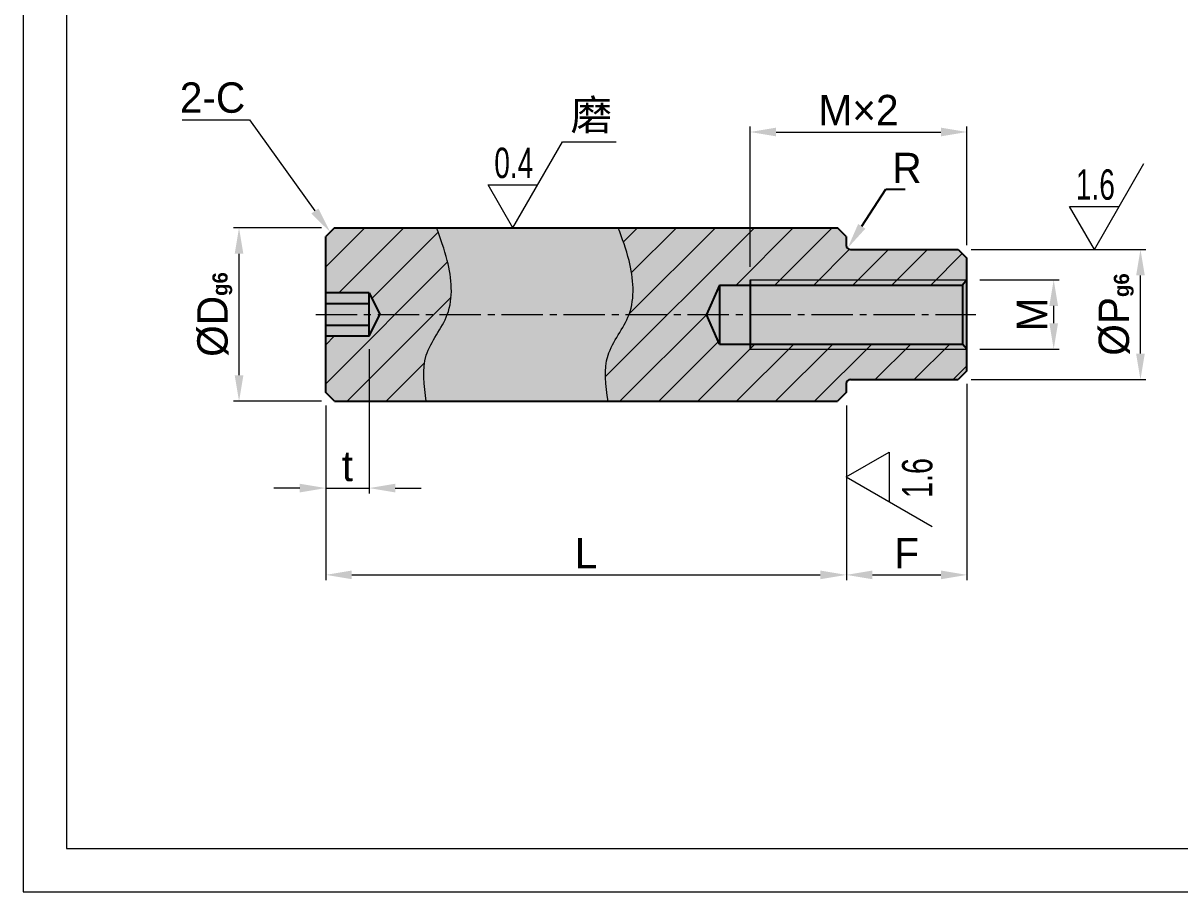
# Model space of a CAD drawing. Header units: millimetres. Extents: x 144 to 738, y 88 to 508.
# Drawn here: x 143.9 to 410.6, y 87.6 to 287.8 of the extents above; entities that cross this region are included whole.
import ezdxf
from ezdxf import colors
from ezdxf.entities.mleader import LeaderData, LeaderLine
from ezdxf.enums import TextEntityAlignment as Align
from ezdxf.math import Vec2, Vec3

# ---------------------------------------------------------------- set-up
doc = ezdxf.new("R2010")
doc.units = ezdxf.units.MM
doc.header["$LTSCALE"] = 0.5
doc.header["$PDMODE"] = 35
doc.linetypes.add('CENTER', pattern=[50.8, 31.75, -6.35, 6.35, -6.35])
doc.linetypes.add('CENTER2', pattern=[28.575, 19.05, -3.175, 3.175, -3.175])
doc.layers.get('0').update_dxf_attribs({"lineweight": 9})
for name, color, linetype, lineweight in [('剖面线', 7, 'Continuous', 13), ('图框', 7, 'Continuous', 13), ('文本、辅助线', 7, 'Continuous', 13), ('标注线', 7, 'Continuous', 13), ('点画线', 7, 'CENTER', 5), ('粗实线', 7, 'Continuous', 25), ('细实线', 7, 'Continuous', 13)]:
    doc.layers.add(name, color=color, linetype=linetype, lineweight=lineweight)
doc.layers.add('填充图案底色', color=7, linetype='Continuous', lineweight=13, true_color=0xf3f3f3)
doc.layers.add('规格型号颜色', color=7, linetype='Continuous', lineweight=13, true_color=0x07539e)
doc.styles.get("Standard").update_dxf_attribs({"font": 'SourceHanSansSC-Normal.ttf'})
doc.styles.add('雅源', font='SourceHanSansSC-Normal.ttf', dxfattribs={"height": 3.5})
doc.styles.add('雅源字体', font='SourceHanSansSC-Normal.ttf', dxfattribs={"width": 0.707, "height": 3.5})
doc.dimstyles.new('A', dxfattribs={"dimtxt": 7, "dimasz": 6, "dimexe": 1.25, "dimexo": 3, "dimgap": 1.5, "dimtad": 1, "dimdsep": 46, "dimtxsty": 'Standard', "dimcen": 0, "dimclrd": 256, "dimclre": 256, "dimclrt": 256, "dimazin": 0, "dimtfac": 1, "dimtmove": 0, "dimatfit": 3, "dimldrblk": 'DOT', "dimfxl": 1.75, "dimlwd": -1, "dimlwe": -1, "dimarcsym": 0})
doc.dimstyles.new('尺寸标注-35：字高3.5', dxfattribs={"dimtxt": 7, "dimasz": 6, "dimexe": 1.25, "dimexo": 3, "dimgap": 1.5, "dimtad": 1, "dimdsep": 46, "dimtxsty": 'Standard', "dimcen": 0, "dimclrd": 256, "dimclre": 256, "dimclrt": 256, "dimazin": 0, "dimtfac": 1, "dimtmove": 0, "dimatfit": 3, "dimldrblk": 'DOT', "dimfxl": 1.75, "dimlwd": -1, "dimlwe": -1, "dimarcsym": 0})
doc.dimstyles.new('尺寸标注-35：字高3.5$4', dxfattribs={"dimtxt": 7, "dimasz": 6, "dimexe": 1.25, "dimexo": 3, "dimgap": 1.5, "dimtad": 1, "dimtih": 1, "dimtoh": 1, "dimdsep": 46, "dimtxsty": 'Standard', "dimcen": 0, "dimclrd": 256, "dimclre": 256, "dimclrt": 256, "dimazin": 0, "dimtfac": 1, "dimtofl": 0, "dimtmove": 0, "dimatfit": 3, "dimldrblk": 'DOT', "dimfxl": 1.75, "dimlwd": -1, "dimlwe": -1, "dimarcsym": 0})

# ---------------------------------------------------------------- blocks, each defined once
blk = doc.blocks.new('A2图框')
at = {"layer": '图框'}
for points in [[(0, 0), (594, 0), (594, 420), (0, 420)], [(10, 10), (584, 10), (584, 410), (10, 410)]]:
    blk.add_lwpolyline(points, close=True, dxfattribs=at)
at = {"layer": '图框', "style": '雅源'}
for tag, p in [('图号', (526.15, 404.54)), ('表面处理', (339.55, 25.54)), ('比例', (443.24, 25.66)), ('零件名称', (339.31, 18.71)), ('绘图', (477.06, 18.35)), ('设计', (517.53, 18.56)), ('审核', (557.84, 18.54)), ('型号（材质）', (339.24, 11.28)), ('版本', (489.6, 11.59)), ('总页数', (537.9, 11.49)), ('页数', (569.07, 11.54))]:
    blk.add_attdef(tag, p, '', height=3.5, dxfattribs=at)
at = {"layer": '文本、辅助线', "lineweight": 30, "flags": 104}
blk.add_attdef('文字注释', text='', height=7, dxfattribs=at).set_placement((58.69, 335.36), align=Align.TOP_LEFT)
at = {"layer": '规格型号颜色', "lineweight": 30, "flags": 104}
blk.add_attdef('规格型号', text='', height=7, dxfattribs=at).set_placement((58.69, 321.27), align=Align.TOP_LEFT)
blk = doc.blocks.new('*D28')
at = {"layer": 'Defpoints', "color": 0, "transparency": 16777216}
for p in [(361.47, 207.62), (333.67, 202.62), (361.47, 160.62)]:
    blk.add_point(p, dxfattribs=at)
at = {"layer": '标注线', "transparency": 16777216}
for p, q in [((361.47, 204.62), (361.47, 159.37)), ((333.67, 199.62), (333.67, 159.37)), ((339.67, 160.62), (355.47, 160.62))]:
    blk.add_line(p, q, dxfattribs=at)
for points in [[(339.67, 161.62), (339.67, 159.62), (333.67, 160.62)], [(355.47, 161.62), (355.47, 159.62), (361.47, 160.62)]]:
    blk.add_solid(points, dxfattribs=at)
at = {"layer": '标注线', "transparency": 16777216, "insert": (347.57, 165.62), "char_height": 7, "attachment_point": 5}
blk.add_mtext('{\\fSource Han Sans SC Medium|b0|i0|c134|p34;\\C30;F}', dxfattribs=at)
blk = doc.blocks.new('_Dot')
at = {"color": 0, "linetype": 'ByBlock', "lineweight": -2}
blk.add_line((-0.5, 0), (-1, 0), dxfattribs=at)
at = {"color": 0, "linetype": 'ByBlock', "const_width": 0.5}
blk.add_lwpolyline([(-0.25, 0, 1), (0.25, 0, 1)], format="xyb", close=True, dxfattribs=at)
blk = doc.blocks.new('*D29')
at = {"layer": 'Defpoints', "color": 0, "transparency": 16777216}
for p in [(213.67, 202.62), (333.67, 202.62), (333.67, 160.62)]:
    blk.add_point(p, dxfattribs=at)
at = {"layer": '标注线', "transparency": 16777216}
for p, q in [((213.67, 199.62), (213.67, 159.37)), ((333.67, 199.62), (333.67, 159.37)), ((219.67, 160.62), (327.67, 160.62))]:
    blk.add_line(p, q, dxfattribs=at)
for points in [[(219.67, 161.62), (219.67, 159.62), (213.67, 160.62)], [(327.67, 161.62), (327.67, 159.62), (333.67, 160.62)]]:
    blk.add_solid(points, dxfattribs=at)
at = {"layer": '标注线', "transparency": 16777216, "insert": (273.67, 165.62), "char_height": 7, "width": 31.4098, "attachment_point": 5}
blk.add_mtext('{\\fSource Han Sans SC Medium|b0|i0|c134|p34;\\C30;L}', dxfattribs=at)
blk = doc.blocks.new('*D30')
at = {"layer": 'Defpoints', "color": 0, "transparency": 16777216}
for p in [(359.47, 235.62), (401.47, 235.62), (359.47, 205.62)]:
    blk.add_point(p, dxfattribs=at)
at = {"layer": '标注线', "transparency": 16777216}
for p, q in [((362.47, 235.62), (402.72, 235.62)), ((401.47, 211.62), (401.47, 229.62)), ((362.47, 205.62), (402.72, 205.62))]:
    blk.add_line(p, q, dxfattribs=at)
for points in [[(400.47, 229.62), (402.47, 229.62), (401.47, 235.62)], [(400.47, 211.62), (402.47, 211.62), (401.47, 205.62)]]:
    blk.add_solid(points, dxfattribs=at)
at = {"layer": '标注线', "transparency": 16777216, "insert": (395.87, 220.62), "char_height": 7, "attachment_point": 5, "rotation": 90}
blk.add_mtext('{\\fSource Han Sans SC Medium|b0|i0|c134|p34;%%C\\C30;P\\fSource Han Sans SC Normal|b1|i0|c134|p34;\\H0.5x;\\C256;g6}', dxfattribs=at)
blk = doc.blocks.new('*D31')
at = {"layer": 'Defpoints', "color": 0, "transparency": 16777216}
for p in [(214.67, 239.62), (215.37, 238.63)]:
    blk.add_point(p, dxfattribs=at)
at = {"layer": '标注线', "transparency": 16777216}
for p, q in [((180.58, 265.45), (196.05, 265.45)), ((196.05, 265.45), (211.16, 244.49))]:
    blk.add_line(p, q, dxfattribs=at)
blk.add_solid([(211.97, 245.07), (210.35, 243.9), (214.67, 239.62)], dxfattribs=at)
at = {"layer": '标注线', "transparency": 16777216, "insert": (187.56, 270.57), "char_height": 7, "attachment_point": 5}
blk.add_mtext('2-{\\fSource Han Sans SC Medium|b0|i0|c134|p34;\\C30;C}', dxfattribs=at)
blk = doc.blocks.new('表面粗糙度（两位朝上）')
at = {"layer": '标注线'}
for p, q in [((0, 0), (5.71, 9.9)), ((-2.86, 4.95), (2.86, 4.95)), ((0, 0), (-2.86, 4.95))]:
    blk.add_line(p, q, dxfattribs=at)
at = {"layer": '标注线', "style": '雅源字体', "width": 0.707}
blk.add_attdef('6.3', (-2.13, 5.73), '', height=3.5, dxfattribs=at)
blk = doc.blocks.new('*D32')
at = {"layer": 'Defpoints', "color": 0, "transparency": 16777216}
for p in [(361.47, 262.68), (361.47, 233.62), (311.47, 228.62)]:
    blk.add_point(p, dxfattribs=at)
at = {"layer": '标注线', "transparency": 16777216}
for p, q in [((311.47, 231.62), (311.47, 263.93)), ((317.47, 262.68), (355.47, 262.68)), ((361.47, 236.62), (361.47, 263.93))]:
    blk.add_line(p, q, dxfattribs=at)
for points in [[(317.47, 263.68), (317.47, 261.68), (311.47, 262.68)], [(355.47, 263.68), (355.47, 261.68), (361.47, 262.68)]]:
    blk.add_solid(points, dxfattribs=at)
at = {"layer": '标注线', "transparency": 16777216, "insert": (336.47, 267.74), "char_height": 7, "attachment_point": 5}
blk.add_mtext('{\\fSource Han Sans SC Medium|b0|i0|c134|p34;\\C30;M}×2', dxfattribs=at)
blk = doc.blocks.new('*D26')
at = {"layer": 'Defpoints', "color": 0, "transparency": 16777216}
for p in [(361.47, 228.62), (381.47, 228.62), (361.47, 212.62)]:
    blk.add_point(p, dxfattribs=at)
at = {"layer": '标注线', "transparency": 16777216}
for p, q in [((364.47, 228.62), (382.72, 228.62)), ((381.47, 218.62), (381.47, 222.62)), ((364.47, 212.62), (382.72, 212.62))]:
    blk.add_line(p, q, dxfattribs=at)
for points in [[(380.47, 222.62), (382.47, 222.62), (381.47, 228.62)], [(380.47, 218.62), (382.47, 218.62), (381.47, 212.62)]]:
    blk.add_solid(points, dxfattribs=at)
at = {"layer": '标注线', "transparency": 16777216, "insert": (376.47, 220.62), "char_height": 7, "attachment_point": 5, "rotation": 90}
blk.add_mtext('{\\fSource Han Sans SC Medium|b0|i0|c134|p34;\\C30;M}', dxfattribs=at)
blk = doc.blocks.new('*D27')
at = {"layer": 'Defpoints', "color": 0, "transparency": 16777216}
for p in [(193.67, 240.62), (215.67, 240.62), (215.67, 200.62)]:
    blk.add_point(p, dxfattribs=at)
at = {"layer": '标注线', "transparency": 16777216}
for p, q in [((212.67, 240.62), (192.42, 240.62)), ((193.67, 206.62), (193.67, 234.62)), ((212.67, 200.62), (192.42, 200.62))]:
    blk.add_line(p, q, dxfattribs=at)
for points in [[(192.67, 234.62), (194.67, 234.62), (193.67, 240.62)], [(192.67, 206.62), (194.67, 206.62), (193.67, 200.62)]]:
    blk.add_solid(points, dxfattribs=at)
at = {"layer": '标注线', "transparency": 16777216, "insert": (188.07, 220.62), "char_height": 7, "width": 6.0502, "attachment_point": 5, "rotation": 90}
blk.add_mtext('{\\fSource Han Sans SC Medium|b0|i0|c134|p34;%%C\\C30;D\\fSource Han Sans SC Normal|b1|i0|c134|p34;\\H0.5x;\\C256;g6}', dxfattribs=at)
blk = doc.blocks.new('*U33')
at = {"layer": '点画线', "color": 0, "linetype": 'CENTER2', "transparency": 16777216}
blk.add_line((-62.32, 0), (89.88, 0), dxfattribs=at)
blk = doc.blocks.new('*D44')
at = {"layer": 'Defpoints', "color": 0, "transparency": 16777216}
for p in [(223.67, 215.62), (213.67, 202.62), (223.67, 180.62)]:
    blk.add_point(p, dxfattribs=at)
at = {"layer": '标注线', "transparency": 16777216}
for p, q in [((223.67, 212.62), (223.67, 179.37)), ((213.67, 199.62), (213.67, 179.37)), ((207.67, 180.62), (201.67, 180.62)), ((213.67, 180.62), (223.67, 180.62)), ((229.67, 180.62), (235.67, 180.62))]:
    blk.add_line(p, q, dxfattribs=at)
for points in [[(207.67, 181.62), (207.67, 179.62), (213.67, 180.62)], [(229.67, 181.62), (229.67, 179.62), (223.67, 180.62)]]:
    blk.add_solid(points, dxfattribs=at)
at = {"layer": '标注线', "transparency": 16777216, "insert": (218.67, 185.68), "char_height": 7, "attachment_point": 5}
blk.add_mtext('{\\fSource Han Sans SC Medium|b0|i0|c134|p34;\\C30;t}', dxfattribs=at)
blk = doc.blocks.new('表面粗糙度（两位朝下）')
at = {"layer": '标注线'}
for p, q in [((0, 0), (-5.71, -9.9)), ((0, 0), (2.86, -4.95)), ((2.86, -4.95), (-2.86, -4.95))]:
    blk.add_line(p, q, dxfattribs=at)
at = {"layer": '标注线', "style": '雅源字体', "width": 0.707}
blk.add_attdef('6.3', (-2.42, -9.92), '', height=3.5, dxfattribs=at)

msp = doc.modelspace()

# ---------------------------------------------------------------- hatches: boundary and pattern name
at = {"layer": '剖面线'}
h = msp.add_hatch(dxfattribs=at)
h.set_pattern_fill('ANSI31', color=256, scale=2)
edge = h.paths.add_edge_path()
edge.add_spline(control_points=[(241.681, 220.62), (243.127, 224.487), (242.444, 231.818), (240.11, 238.148), (239.198, 240.619)], knot_values=[21.1730099, 21.1730099, 21.1730099, 21.1730099, 33.6054217, 41.5695033, 41.5695033, 41.5695033, 41.5695033], degree=3, periodic=0)
edge.add_line((239.198, 240.619), (215.666, 240.619))
edge.add_line((215.666, 240.619), (213.665, 238.619))
edge.add_line((213.665, 238.619), (213.665, 225.62))
edge.add_line((213.665, 225.62), (223.665, 225.62))
edge.add_line((223.665, 225.62), (226.165, 220.62))
edge.add_line((226.165, 220.62), (241.681, 220.62))
edge = h.paths.add_edge_path()
edge.add_spline(control_points=[(236.839, 200.62), (236.322, 204.287), (235.288, 211.614), (240.45, 217.33), (241.681, 220.62)], knot_values=[0, 0, 0, 0, 10.5986276, 21.1730099, 21.1730099, 21.1730099, 21.1730099], degree=3, periodic=0)
edge.add_line((241.681, 220.62), (226.165, 220.62))
edge.add_line((226.165, 220.62), (223.665, 215.62))
edge.add_line((223.665, 215.62), (213.665, 215.62))
edge.add_line((213.665, 215.62), (213.665, 202.62))
edge.add_line((213.665, 202.62), (215.665, 200.62))
edge.add_line((215.665, 200.62), (236.839, 200.62))
h = msp.add_hatch(dxfattribs=at)
h.set_pattern_fill('ANSI31', color=256, scale=2, angle=180)
edge = h.paths.add_edge_path()
edge.add_spline(control_points=[(281.092, 240.619), (282.004, 238.148), (284.338, 231.818), (285.022, 224.487), (283.575, 220.62)], knot_values=[21.1730099, 21.1730099, 21.1730099, 21.1730099, 29.1370915, 41.5695033, 41.5695033, 41.5695033, 41.5695033], degree=3, periodic=0)
edge.add_line((283.575, 220.62), (301.465, 220.62))
edge.add_line((301.465, 220.62), (304.465, 227.42))
edge.add_line((304.465, 227.42), (311.465, 227.42))
edge.add_line((311.465, 227.42), (311.465, 228.62))
edge.add_line((311.465, 228.62), (361.465, 228.62))
edge.add_line((361.465, 228.62), (361.465, 233.619))
edge.add_line((361.465, 233.619), (359.465, 235.619))
edge.add_line((359.465, 235.619), (334.665, 235.619))
edge.add_arc((334.665, 236.619), 1, 180, 270, ccw=False)
edge.add_line((333.665, 236.619), (333.665, 238.619))
edge.add_line((333.665, 238.619), (331.664, 240.619))
edge.add_line((331.664, 240.619), (281.092, 240.619))
h.paths.add_polyline_path([(215.665, 200.62), (331.665, 200.62), (333.665, 202.62), (333.665, 204.619, -0.4142136), (334.665, 205.619), (359.465, 205.619), (361.465, 207.619), (361.465, 212.62), (311.465, 212.62), (311.465, 213.82), (304.465, 213.82), (301.465, 220.62), (215.665, 220.62)])
edge = h.paths.add_edge_path()
edge.add_line((215.665, 200.62), (278.734, 200.62))
edge.add_spline(control_points=[(278.734, 200.62), (278.216, 204.287), (277.182, 211.614), (282.345, 217.33), (283.575, 220.62)], knot_values=[0, 0, 0, 0, 10.5986276, 21.1730099, 21.1730099, 21.1730099, 21.1730099], degree=3, periodic=0)
edge.add_line((283.575, 220.62), (215.665, 220.62))
edge.add_line((215.665, 220.62), (215.665, 200.62))
h.paths.add_polyline_path([(311.465, 227.42), (360.465, 227.42), (361.465, 228.62), (311.465, 228.62)], flags=17)
h.paths.add_polyline_path([(311.465, 212.62), (361.465, 212.62), (360.465, 213.82), (311.465, 213.82)], flags=17)
at = {"layer": '填充图案底色', "true_color": 0xf3f3f3}
h = msp.add_hatch(color=7, dxfattribs=at)
h.dxf.hatch_style = 1
edge = h.paths.add_edge_path()
edge.add_spline(control_points=[(281.092, 240.62), (282.004, 238.148), (284.338, 231.818), (285.376, 220.687), (277.182, 211.614), (278.216, 204.288), (278.734, 200.62)], knot_values=[0, 0, 0, 0, 7.9640816, 20.3964935, 30.9708757, 41.5695033, 41.5695033, 41.5695033, 41.5695033], degree=3, periodic=0)
edge.add_line((278.734, 200.62), (331.665, 200.62))
edge.add_line((331.665, 200.62), (333.665, 202.62))
edge.add_line((333.665, 202.62), (333.665, 204.62))
edge.add_arc((334.665, 204.62), 1, 90, 180, ccw=False)
edge.add_line((334.665, 205.62), (359.465, 205.62))
edge.add_line((359.465, 205.62), (361.465, 207.62))
edge.add_line((361.465, 207.62), (361.465, 233.62))
edge.add_line((361.465, 233.62), (359.465, 235.62))
edge.add_line((359.465, 235.62), (334.665, 235.62))
edge.add_arc((334.665, 236.62), 1, 180, 270, ccw=False)
edge.add_line((333.665, 236.62), (333.665, 238.619))
edge.add_line((333.665, 238.619), (331.664, 240.62))
edge.add_line((331.664, 240.62), (281.092, 240.62))
edge = h.paths.add_edge_path()
edge.add_line((213.665, 202.62), (215.665, 200.62))
edge.add_line((215.665, 200.62), (278.734, 200.62))
edge.add_spline(control_points=[(278.734, 200.62), (278.216, 204.288), (277.182, 211.614), (285.376, 220.687), (284.338, 231.818), (282.004, 238.148), (281.092, 240.62)], knot_values=[0, 0, 0, 0, 10.5986276, 21.1730099, 33.6054217, 41.5695033, 41.5695033, 41.5695033, 41.5695033], degree=3, periodic=0)
edge.add_line((281.092, 240.62), (215.666, 240.62))
edge.add_line((215.666, 240.62), (213.665, 238.619))
edge.add_line((213.665, 238.619), (213.665, 202.62))

# ---------------------------------------------------------------- linework, layer by layer
at = {"layer": '标注线'}
msp.add_line((268.215, 260.415), (280.588, 260.415), dxfattribs=at)
at = {"layer": '粗实线'}
for p, q in [((215.665, 240.619), (213.665, 238.619)), ((215.665, 240.619), (331.665, 240.619)), ((326.806, 240.619), (326.806, 240.619)), ((333.665, 238.619), (331.665, 240.619)), ((213.665, 202.62), (213.665, 238.619)), ((333.665, 238.619), (333.665, 236.619)), ((334.665, 235.619), (359.465, 235.619)), ((359.465, 235.619), (361.465, 233.619)), ((361.465, 207.619), (361.465, 233.619)), ((304.465, 227.42), (301.465, 220.62)), ((304.465, 227.42), (304.465, 213.82)), ((304.465, 227.42), (360.465, 227.42)), ((311.465, 228.62), (311.465, 212.62)), ((361.465, 228.62), (360.465, 227.42)), ((360.465, 227.42), (360.465, 213.82)), ((223.665, 225.62), (213.665, 225.62)), ((223.665, 215.62), (223.665, 225.62)), ((223.665, 225.62), (226.165, 220.62)), ((223.665, 223.12), (213.665, 223.12)), ((223.665, 215.62), (226.165, 220.62)), ((304.465, 213.82), (301.465, 220.62)), ((223.665, 218.12), (213.665, 218.12)), ((223.665, 215.62), (213.665, 215.62)), ((304.465, 213.82), (360.465, 213.82)), ((361.465, 212.62), (360.465, 213.82)), ((334.665, 205.619), (359.465, 205.619)), ((361.465, 207.619), (359.465, 205.619)), ((333.665, 204.619), (333.665, 202.62)), ((215.665, 200.62), (213.665, 202.62)), ((215.665, 200.62), (331.665, 200.62)), ((333.665, 202.62), (331.665, 200.62))]:
    msp.add_line(p, q, dxfattribs=at)
for centre, start, end in [((334.665, 236.619), 180, 270), ((334.665, 204.619), 90, 180)]:
    msp.add_arc(centre, 1, start, end, dxfattribs=at)
at = {"layer": '细实线'}
for p, q in [((311.465, 228.62), (361.465, 228.62)), ((311.465, 212.62), (361.465, 212.62))]:
    msp.add_line(p, q, dxfattribs=at)
for points in [[(236.839, 200.62), (236.839, 211.219), (241.681, 220.62), (241.681, 233.052), (239.198, 240.619)], [(278.734, 200.62), (278.734, 211.219), (283.575, 220.62), (283.575, 233.052), (281.092, 240.619)]]:
    msp.add_spline(points, degree=3, dxfattribs=at)

# ---------------------------------------------------------------- block references
at = {"layer": '标注线'}
msp.add_blockref('A2图框', (143.9, 87.568), dxfattribs=at)
ref = msp.add_blockref('表面粗糙度（两位朝上）', (256.786, 240.619), dxfattribs=dict(at, xscale=2, yscale=2, zscale=2))
ref.add_attrib('6.3', '0.4', (252.519, 252.073), dxfattribs={"height": 7, "width": 0.690462})
ref = msp.add_blockref('表面粗糙度（两位朝上）', (390.862, 235.619), dxfattribs=dict(at, xscale=2, yscale=2, zscale=2))
ref.add_attrib('6.3', '1.6', (386.596, 247.073), dxfattribs={"height": 7, "width": 0.690462})
at = {"layer": '点画线', "linetype": 'CENTER2'}
msp.add_blockref('*U33', (273.665, 220.62), dxfattribs=at)
at = {"layer": '粗实线', "xscale": 2, "yscale": 2, "zscale": 2, "rotation": 90}
msp.add_blockref('表面粗糙度（两位朝下）', (333.665, 183.181), dxfattribs=at).add_auto_attribs({'6.3': '1.6'})

# ---------------------------------------------------------------- texts
at = {"layer": '标注线', "insert": (270.105, 270.145), "char_height": 7, "attachment_point": 1}
msp.add_mtext_dynamic_manual_height_columns('磨', width=10.1533, gutter_width=35, heights=[0], dxfattribs=at)

# ---------------------------------------------------------------- dimensions: what is measured, and where the dimension line sits
at = {"layer": '标注线'}
dim = msp.add_radius_dim(center=(215.375, 238.634), mpoint=(214.665, 239.619), text='2-{\\fSource Han Sans SC Medium|b0|i0|c134|p34;\\C30;C}', dimstyle='尺寸标注-35：字高3.5$4', dxfattribs=at)
dim.commit()
dim.dimension.update_dxf_attribs({"geometry": '*D31', "text_midpoint": (187.562, 265.451), "dimtype": 164})
for base, p1, p2, text, dimstyle, picture, middle in [((361.465, 262.675), (311.465, 228.62), (361.465, 233.619), '{\\fSource Han Sans SC Medium|b0|i0|c134|p34;\\C30;M}×2', 'A', '*D32', (336.465, 267.737)), ((223.665, 180.62), (213.665, 202.62), (223.665, 215.62), '{\\fSource Han Sans SC Medium|b0|i0|c134|p34;\\C30;t}', '尺寸标注-35：字高3.5', '*D44', (218.665, 185.682)), ((361.465, 160.62), (333.665, 202.62), (361.465, 207.619), '{\\fSource Han Sans SC Medium|b0|i0|c134|p34;\\C30;F}', '尺寸标注-35：字高3.5', '*D28', (347.565, 165.62)), ((333.665, 160.62), (213.665, 202.62), (333.665, 202.62), '{\\fSource Han Sans SC Medium|b0|i0|c134|p34;\\C30;L}', '尺寸标注-35：字高3.5', '*D29', (273.665, 165.62))]:
    dim = msp.add_linear_dim(base=base, p1=p1, p2=p2, text=text, dimstyle=dimstyle, dxfattribs=at)
    dim.commit()
    dim.dimension.update_dxf_attribs({"geometry": picture, "text_midpoint": middle})
for base, p1, p2, text, dimstyle, picture, middle in [((193.665, 240.619), (215.665, 200.62), (215.665, 240.619), '{\\fSource Han Sans SC Medium|b0|i0|c134|p34;%%C\\C30;D\\fSource Han Sans SC Normal|b1|i0|c134|p34;\\H0.5x;\\C256;g6}', 'A', '*D27', (188.067, 220.62)), ((401.465, 235.619), (359.465, 205.62), (359.465, 235.619), '{\\fSource Han Sans SC Medium|b0|i0|c134|p34;%%C\\C30;P\\fSource Han Sans SC Normal|b1|i0|c134|p34;\\H0.5x;\\C256;g6}', '尺寸标注-35：字高3.5', '*D30', (395.867, 220.62)), ((381.465, 228.62), (361.465, 212.62), (361.465, 228.62), '{\\fSource Han Sans SC Medium|b0|i0|c134|p34;\\C30;M}', 'A', '*D26', (376.465, 220.62))]:
    dim = msp.add_linear_dim(base=base, p1=p1, p2=p2, angle=90, text=text, dimstyle=dimstyle, dxfattribs=at)
    dim.commit()
    dim.dimension.update_dxf_attribs({"geometry": picture, "text_midpoint": middle})

# ---------------------------------------------------------------- leaders
ml = msp.add_multileader_mtext('Standard', dxfattribs=at)
ml.set_content('{\\fSource Han Sans SC Medium|b0|i0|c134|p34;\\C30;R}', color=256)
ml.set_leader_properties()
ml.build(insert=Vec2(0, 0))
ml.multileader.update_dxf_attribs({"text_left_attachment_type": 5, "text_right_attachment_type": 5, "text_bottom_attachment_type": 10, "dogleg_length": 1, "arrow_head_size": 6})
ctx = ml.context
ctx.base_point, ctx.char_height, ctx.arrow_head_size, ctx.landing_gap_size, ctx.plane_origin = Vec3(343.778, 249.497), 7, 6, 0.5, Vec3(333.958, 235.912)
ctx.left_attachment, ctx.right_attachment, ctx.top_attachment = 5, 5, 10
notes = []
notes.append((ctx, [(1, (1, 1, 0), (342.778, 249.497), (1, 0), 1, [(0, [(333.958, 235.912)], 0, [])])]))
ctx.mtext.insert, ctx.mtext.width, ctx.mtext.flow_direction = Vec3(344.278, 257.897), 2.94119, 5
for ctx, leaders in notes:
    for number, flags, end, landing, length, lines in leaders:
        leader = LeaderData()
        leader.index, (leader.has_last_leader_line, leader.has_dogleg_vector, leader.attachment_direction) = number, flags
        leader.last_leader_point, leader.dogleg_vector, leader.dogleg_length = Vec3(end), Vec3(landing), length
        for number, points, colour, breaks in lines:
            line = LeaderLine()
            line.index, line.vertices, line.color, line.breaks = number, Vec3.list(points), colors.encode_raw_color(colour), breaks
            leader.lines.append(line)
        ctx.leaders.append(leader)

doc.saveas('drawing.dxf')
